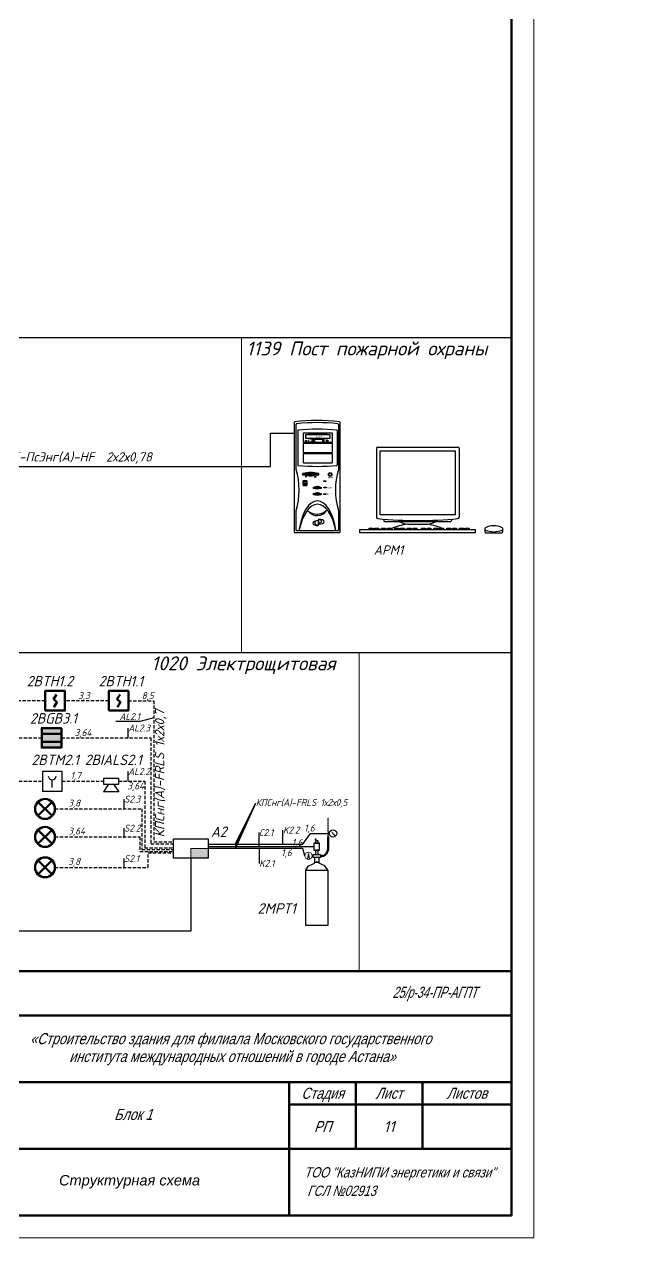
# Model space of a CAD drawing. Header units: millimetres. Extents: x -26895 to 107134, y 1241 to 21401.
# Drawn here: x 11112 to 17639, y 1241 to 14346 of the extents above; entities that cross this region are included whole.
import ezdxf
from ezdxf import colors
from ezdxf.entities.mleader import LeaderData, LeaderLine
from ezdxf.enums import TextEntityAlignment as Align
from ezdxf.math import Vec2, Vec3

# ---------------------------------------------------------------- set-up
doc = ezdxf.new("R2010")
doc.units = ezdxf.units.MM
for name, pattern in [('1TS06', [15.375, 6, -0.15, 0.075, -0.15, 9]), ('DASHED', [7, 5, -2, 0]), ('штриховая', [0.75, 0.5, -0.25])]:
    doc.linetypes.add(name, pattern=pattern)
for name, color, linetype, lineweight in [('013', 7, 'Continuous', 18), ('4.4.4._Сэндвич', 252, 'Continuous', 53), ('RC-Выноски', 7, 'Continuous', 0), ('ПС', 1, 'Continuous', 50), ('размер КЛАДОЧНЫЙ2', 204, 'Continuous', 5)]:
    doc.layers.add(name, color=color, linetype=linetype, lineweight=lineweight)
doc.layers.add('STANDARD', color=18, linetype='Continuous', lineweight=25, true_color=0x000000)
doc.layers.add('АГПТ', color=7, linetype='Continuous')
doc.styles.add('ARIAL', font='arial.ttf')
doc.styles.add('GOST-2.304_Type-B_italic', font='GOST_Common Italic.ttf')
doc.styles.add('RubezhCAD', font='arial.ttf', dxfattribs={"width": 0.8})
doc.styles.get("Standard").update_dxf_attribs({"font": 'arial.ttf'})
doc.styles.add('Архитектурный', font='isocpeui.ttf')

# ---------------------------------------------------------------- blocks, each defined once
blk = doc.blocks.new('*U38')
at = {"lineweight": 0}
blk.add_lwpolyline([(-292, -5), (5, -5), (5, 415), (-292, 415)], close=True, dxfattribs=at)
at = {"color": 0, "linetype": 'Continuous', "lineweight": 50}
blk.add_lwpolyline([(-272, 410), (0, 410), (0, 0), (-272, 0)], close=True, dxfattribs=at)
at = {"lineweight": 0}
blk.add_lwpolyline([(0, -5), (5, -5), (5, 0)], dxfattribs=at)
at = {"layer": 'STANDARD', "color": 0, "linetype": 'Continuous', "lineweight": 50}
for p, q in [((-185, 55), (0, 55)), ((-120, 45), (0, 45)), ((-185, 30), (0, 30)), ((-50, 0), (-50, 30)), ((-35, 15), (-35, 30)), ((-20, 30), (-20, 15)), ((-50, 25), (0, 25)), ((-120, 15), (0, 15))]:
    blk.add_line(p, q, dxfattribs=at)
at = {"layer": 'STANDARD', "color": 0, "linetype": 'Continuous', "lineweight": 13}
for p, q in [((-50, 15), (0, 15)), ((-50, 0), (-50, 15)), ((0, 15), (0, 0)), ((0, 0), (-185, 0))]:
    blk.add_line(p, q, dxfattribs=at)
at = {"layer": 'STANDARD', "color": 0, "linetype": 'Continuous', "lineweight": 13, "style": 'ARIAL', "oblique": 19}
for s, width, p, p2 in [('25/р-34-ПР-АГПТ', 0.68161, (-26.75, 48.97), (-7.75, 48.97)), ('«Строительство здания для филиала Московского государственного ', 0.80229, (-108.27, 38.54), (-17.24, 38.54)), ('института международных отношений в городе Астана»', 0.801042, (-99.49, 34.54), (-26.02, 34.54)), ('Листов', 0.802125, (-14.62, 26.25), (-5.48, 26.25)), ('Блок 1', 0.802776, (-89.38, 21.48), (-80.78, 21.48)), ('РП', 0.798948, (-44.43, 18.75), (-40.57, 18.75))]:
    blk.add_text(s, height=2.5, dxfattribs=dict(at, width=width)).set_placement(p, p2, align=Align.FIT)
at = {"layer": 'STANDARD', "color": 0, "linetype": 'Continuous', "lineweight": 50, "style": 'ARIAL', "oblique": 19}
for s, width, p, p2 in [('Стадия', 0.800956, (-47.28, 26.25), (-37.72, 26.25)), ('Лист', 0.799437, (-30.6, 26.25), (-24.53, 26.25))]:
    blk.add_text(s, height=2.5, dxfattribs=dict(at, width=width)).set_placement(p, p2, align=Align.FIT)
at = {"layer": 'STANDARD', "color": 0, "linetype": 'Continuous', "lineweight": 5, "style": 'ARIAL', "oblique": 19}
for s, width, p, p2 in [('ТОО "КазНИПИ энергетики и связи" ', 0.800126, (-46.66, 8.56), (-2.96, 8.56)), (' ГСЛ №02913                               ', 0.795255, (-46.66, 4.42), (-8.48, 4.42))]:
    blk.add_text(s, height=2.3, dxfattribs=dict(at, width=width)).set_placement(p, p2, align=Align.FIT)
blk = doc.blocks.new('BTH')
at = {"layer": 'ПС', "color": 1}
for p, q in [((-276774, 250884), (-276856, 250767)), ((-276856, 250767), (-276765, 250699)), ((-276764, 250699), (-276844, 250567))]:
    blk.add_line(p, q, dxfattribs=at)
blk.add_lwpolyline([(-277065, 250476), (-276565, 250476), (-276565, 250976), (-277065, 250976)], close=True, dxfattribs=at)
blk = doc.blocks.new('BIAL')
at = {"layer": 'ПС', "color": 3}
for p, q in [((252503, 344100), (253015, 343588)), ((252503, 343588), (253015, 344100))]:
    blk.add_line(p, q, dxfattribs=at)
blk.add_circle((252759, 343844), 362, dxfattribs=at)
blk = doc.blocks.new('Геркон')
at = {"ltscale": 50}
h = blk.add_hatch(color=5, dxfattribs=at)
h.paths.add_polyline_path([(184164, -2159), (184164, -2309), (184664, -2309), (184664, -2159)])
h.paths.add_polyline_path([(184664, -2659), (184664, -2509), (184164, -2509), (184164, -2659)])
at = {"linetype": '1TS06', "true_color": 0xffffff}
blk.add_hatch(color=7, dxfattribs=at).paths.add_polyline_path([(184164, -2309), (184164, -2509), (184664, -2509), (184664, -2309)])
at = {"layer": 'ПС', "color": 5}
for p, q in [((184164, -2309), (184664, -2309)), ((184164, -2509), (184664, -2509))]:
    blk.add_line(p, q, dxfattribs=at)
blk.add_lwpolyline([(184164, -2659), (184664, -2659), (184664, -2159), (184164, -2159)], close=True, dxfattribs=at)
blk = doc.blocks.new('ЭДУ')
at = {"color": 5, "lineweight": 30}
blk.add_line((-820922, 54640), (-820922, 54738), dxfattribs=at)
blk.add_lwpolyline([(-821047, 54594), (-820797, 54594), (-820797, 54844), (-821047, 54844)], close=True, dxfattribs=at)
blk.add_arc((-820922, 54788), 49.5, 182.4442, 357.5558, dxfattribs=at)
blk = doc.blocks.new('BIAS')
at = {"layer": 'размер КЛАДОЧНЫЙ2', "color": 4, "linetype": 'Continuous', "lineweight": 30}
for p, q in [((-819752, 54162), (-819655, 54229)), ((-819655, 54229), (-819655, 54033)), ((-819752, 54100), (-819655, 54033))]:
    blk.add_line(p, q, dxfattribs=at)
blk.add_lwpolyline([(-819825, 54033), (-819752, 54033), (-819752, 54229), (-819825, 54229)], close=True, dxfattribs=at)
blk = doc.blocks.new('display front')
at = {"color": 0}
for p, q in [((-177, 363.3), (-177, 66.6)), ((179.9, 363.3), (179.9, 66.6)), ((-145.7, 58.4), (-145.7, 51.9)), ((147.3, 58.3), (147.3, 51.9)), ((-142.8, 48.9), (144.3, 48.9)), ((114.2, 0), (-114.2, 0)), ((-43.2, 36.8), (43.7, 36.5)), ((292.2, 2.4), (292.2, 18.9)), ((294.6, 0), (364.7, 0)), ((367.1, 19.2), (367.1, 2.4))]:
    blk.add_line(p, q, dxfattribs=at)
blk.add_lwpolyline([(-171.6, 369.2), (174.5, 369.2)], dxfattribs=at)
for points in [[(-160.6, 352.8), (163.5, 352.8), (163.5, 77.1), (-160.6, 77.1)], [(-249.2, 13.1), (249.2, 13.1), (249.2, 0), (-249.2, 0)], [(-208.7, 19.4), (-191.8, 19.4), (-191.8, 14.6), (-208.7, 14.6)], [(-183.9, 19.4), (-167, 19.4), (-167, 14.6), (-183.9, 14.6)], [(-154.5, 19.4), (-137.6, 19.4), (-137.6, 14.6), (-154.5, 14.6)], [(-129.7, 19.4), (-112.8, 19.4), (-112.8, 14.6), (-129.7, 14.6)], [(-97.9, 19.4), (-81, 19.4), (-81, 14.6), (-97.9, 14.6)], [(-73.1, 19.4), (-56.2, 19.4), (-56.2, 14.6), (-73.1, 14.6)], [(-43.7, 19.4), (-26.8, 19.4), (-26.8, 14.6), (-43.7, 14.6)], [(-18.9, 19.4), (-2, 19.4), (-2, 14.6), (-18.9, 14.6)], [(16.9, 19.4), (33.8, 19.4), (33.8, 14.6), (16.9, 14.6)], [(41.7, 19.4), (58.6, 19.4), (58.6, 14.6), (41.7, 14.6)], [(71.1, 19.4), (88, 19.4), (88, 14.6), (71.1, 14.6)], [(95.9, 19.4), (112.8, 19.4), (112.8, 14.6), (95.9, 14.6)], [(127.7, 19.4), (144.6, 19.4), (144.6, 14.6), (127.7, 14.6)], [(152.5, 19.4), (169.4, 19.4), (169.4, 14.6), (152.5, 14.6)], [(181.9, 19.4), (198.8, 19.4), (198.8, 14.6), (181.9, 14.6)], [(206.7, 19.4), (223.6, 19.4), (223.6, 14.6), (206.7, 14.6)]]:
    blk.add_lwpolyline(points, close=True, dxfattribs=at)
for centre, radius, start, end in [((-171.1, 363.3), 5.95, 95.4771, 180), ((174, 363.3), 5.95, 0, 84.5263), ((-171.1, 66.6), 5.95, 180, 264.5229), ((1.5, 1866.3), 1813.9, 264.5229, 275.4737), ((-1.5, 178.7), 144, 299.7277, 299.7538), ((174, 66.6), 5.95, 275.4737, 0), ((-142.8, 51.9), 2.97, 180, 270), ((-0.5, -242.9), 283, 98.6796, 113.3707), ((-19.2, 178.7), 144, 244.3507, 260.3831), ((21.1, 178.7), 144, 279.0337, 295.6493), ((-0.5, -242.9), 283, 65.6756, 81.0074), ((144.3, 51.9), 2.97, 270, 0), ((294.6, 18.9), 2.38, 118.1959, 180), ((294.6, 2.4), 2.38, 180, 270), ((329.5, 104.8), 100.6, 248.9505, 291.098), ((330, -47.2), 77.3, 62.4253, 118.1959), ((364.7, 2.4), 2.38, 270, 0), ((364.7, 19.2), 2.38, 0, 62.4253)]:
    blk.add_arc(centre, radius, start, end, dxfattribs=at)
blk = doc.blocks.new('block')
at = {"color": 0}
for p, q in [((-99.1, 475.2), (-99.1, 3)), ((99.1, 475.2), (99.1, 3)), ((-90.3, 272.8), (-90.3, 467.4)), ((-83.7, 440.9), (-83.7, 291.7)), ((86.8, 440.6), (86.8, 292)), ((92.5, 467.1), (92.5, 272.5)), ((-21.7, 395.1), (-21.7, 392.8)), ((-21.2, 397.2), (-12.7, 399)), ((-12.7, 397.2), (-21.2, 397.2)), ((-21.2, 397.2), (-21.2, 397.2)), ((-21.2, 395.1), (-21.2, 392.8)), ((-20.6, 395.1), (-20.6, 392.8)), ((-20.1, 395.1), (-20.1, 392.8)), ((-19.6, 395.1), (-19.6, 392.8)), ((-19.1, 395.1), (-19.1, 392.8)), ((-18.6, 395.1), (-18.6, 392.8)), ((-18.1, 395.1), (-18.1, 392.8)), ((-17.6, 395.1), (-17.6, 392.8)), ((-17.1, 395.1), (-17.1, 392.8)), ((-16.5, 395.1), (-16.5, 392.8)), ((-16, 395.1), (-16, 392.8)), ((-15.5, 395.1), (-15.5, 392.8)), ((-15, 395.1), (-15, 392.8)), ((-14.5, 395.1), (-14.5, 392.8)), ((-14, 395.1), (-14, 392.8)), ((-13.5, 395.1), (-13.5, 392.8)), ((-13, 395.1), (-13, 392.8)), ((-12.7, 399), (-12.7, 397.2)), ((-12.5, 395.1), (-12.5, 392.8)), ((-12, 395.1), (-12, 392.8)), ((44.3, 395.3), (46.2, 395.3)), ((-59.6, 204.1), (-59.6, 223.6)), ((-59.1, 219.5), (-59.1, 223.8)), ((-58.6, 224.3), (-52.3, 224.3)), ((-58.1, 225.1), (-46.1, 225.1)), ((-49.2, 242.5), (-45.7, 242.5)), ((-45.9, 240.6), (-49, 240.6)), ((-48.5, 220.2), (-48.5, 219.3)), ((-47.2, 221.7), (-47.2, 220.7)), ((-44.6, 223.6), (-44.6, 204.1)), ((-10.5, 242.9), (-4.8, 242.9)), ((-5, 239.8), (-10.3, 239.8)), ((-46.1, 202.6), (-58.1, 202.6)), ((-18.4, 194.1), (-4.3, 194.1)), ((-18.4, 166.5), (-4.3, 166.5)), ((6, 194.1), (20.5, 194.1)), ((6, 166.5), (20.5, 166.5)), ((-90.3, 10.6), (-90.3, 94.7)), ((6.6, 58.1), (6.6, 36.3)), ((92.5, 95), (92.5, 10.6)), ((-96.2, 0), (96.2, 0)), ((89.5, 7.6), (-87.3, 7.6)), ((4.9, 52), (4.9, 30.2))]:
    blk.add_line(p, q, dxfattribs=at)
for points in [[(-56.6, 431.3), (63.2, 431.3, -0.414214), (64.7, 429.8), (64.7, 391, -0.414214), (63.2, 389.5), (-56.6, 389.5, -0.414214), (-58.1, 391), (-58.1, 429.8, -0.414214)], [(-47.4, 424.3), (54.1, 424.3, -0.414214), (55.6, 422.8), (55.6, 407.5, -0.414214), (54.1, 406), (-47.4, 406, -0.414214), (-48.9, 407.5), (-48.9, 422.8, -0.414214)], [(-47, 423.7), (53.9, 423.7, -0.414214), (55.4, 422.2), (55.4, 408.1, -0.414214), (53.9, 406.6), (-47, 406.6, -0.414214), (-48.5, 408.1), (-48.5, 422.2, -0.414214)], [(-56.6, 386.5), (63.2, 386.5, -0.414214), (64.7, 385), (64.7, 346.2, -0.414214), (63.2, 344.7), (-56.6, 344.7, -0.414214), (-58.1, 346.2), (-58.1, 385, -0.414214)], [(-56.6, 341.8), (63.2, 341.8, -0.414214), (64.7, 340.3), (64.7, 301.4, -0.414214), (63.2, 300), (-56.6, 300, -0.414214), (-58.1, 301.4), (-58.1, 340.3, -0.414214)]]:
    blk.add_lwpolyline(points, format="xyb", close=True, dxfattribs=at)
for points in [[(-23.9, 396.1), (-10.1, 396.1), (-10.1, 391.9), (-23.9, 391.9)], [(-22, 395.3), (-11.7, 395.3), (-11.7, 392.5), (-22, 392.5)], [(27.5, 396.4), (25.9, 397.4), (25.9, 395.5)], [(29.1, 396.4), (28.1, 397), (28.1, 395.8)], [(29.9, 396.4), (28.8, 397), (28.8, 395.8)], [(41.8, 397.2), (43.4, 397.2), (43.4, 395.7), (41.8, 395.7)], [(45.2, 397.4), (44.3, 395.7), (46.2, 395.7)], [(-60.1, 255), (4.9, 255), (4.9, 248.7), (-60.1, 248.7)], [(28.6, 224.3), (37.6, 224.3), (37.6, 221.3), (28.6, 221.3)], [(-57.6, 208.5), (-46.9, 208.5), (-46.9, 205), (-57.6, 205)], [(-56.5, 207.8), (-48.2, 207.8), (-48.2, 206.1), (-56.5, 206.1)], [(28.6, 196.5), (37.6, 196.5), (37.6, 193.5), (28.6, 193.5)], [(28.6, 168), (37.6, 168), (37.6, 165), (28.6, 165)]]:
    blk.add_lwpolyline(points, close=True, dxfattribs=at)
for centre, radius in [((-47.6, 396.3), 2.23), ((-36.9, 396.3), 1.01), ((27.7, 396.3), 3.24), ((43.6, 396.3), 3.24), ((56.5, 250.9), 8.08), ((56.6, 250.8), 6.86), ((0.9, 194), 3.77), ((0.9, 166.4), 3.77)]:
    blk.add_circle(centre, radius, dxfattribs=at)
for centre, radius, start, end in [((-96.2, 475.2), 2.97, 96.7528, 180), ((0.1, -337.6), 821.5, 83.2578, 96.7528), ((0.1, -346.5), 821.5, 83.7269, 96.1306), ((96.2, 475.2), 2.97, 0, 83.2578), ((0.1, -346.5), 821.5, 96.9371, 96.9414), ((-87.3, 467.4), 2.97, 96.1306, 180), ((-82.2, 440.9), 1.49, 95.7619, 180), ((0.1, -374.9), 821.5, 84.0302, 95.7619), ((2.4, 84.4), 342.3, 83.1422, 96.8578), ((85.4, 440.6), 1.49, 0, 84.0302), ((89.5, 467.1), 2.97, 0, 83.7269), ((2.4, 745.7), 342.3, 263.1422, 276.8578), ((-387.3, 183.8), 310.1, 343.3112, 16.6888), ((-82.2, 291.7), 1.49, 180, 264.2381), ((0.1, 1107.6), 821.5, 264.2381, 275.9698), ((389.6, 183.8), 310.1, 163.3711, 196.6289), ((85.4, 292), 1.49, 275.9698, 0), ((-59.5, 251.9), 4.04, 115.1974, 248.9961), ((-27.9, 127.4), 132.4, 75.1854, 104.5682), ((-62.3, 116.9), 131.2, 81.0547, 89.3866), ((-58.1, 223.6), 1.49, 90, 180), ((-44.2, 205.7), 20.3, 113.451, 137.2027), ((-58.6, 223.8), 0.496, 90, 180), ((-49.9, 212.2), 9.85, 73.9668, 129.4068), ((-50.3, 213.1), 8.2, 67.4382, 134.4253), ((-48.9, 241.6), 0.974, 103.8964, 263.61), ((-46.1, 223.6), 1.49, 0, 90), ((-46, 241.6), 0.974, 276.39, 76.1036), ((-28.4, 202.8), 53.8, 75.7951, 104.4836), ((-28.4, 300.8), 53.8, 255.5164, 284.2049), ((-28.4, 298.6), 53.8, 255.5164, 285.5429), ((4.7, 116.9), 131.2, 89.649, 98.1903), ((-10.1, 241.4), 1.62, 103.8964, 263.61), ((-5.2, 241.4), 1.62, 276.39, 76.1036), ((4, 251.9), 4.04, 291.2031, 60.3536), ((-58.1, 204.1), 1.49, 180, 270), ((-46.1, 204.1), 1.49, 270, 0), ((1, 146.5), 51.4, 94.3368, 112.2458), ((1, 241.6), 51.4, 247.7541, 265.8166), ((1, 118.9), 51.4, 94.3368, 112.2458), ((1, 214), 51.4, 247.7541, 265.8166), ((0.8, 194.1), 5.19, 44.5928, 135.8097), ((0.8, 166.5), 5.19, 44.5928, 135.8097), ((0.8, 194.1), 5.19, 226.3233, 313.2731), ((0.8, 166.5), 5.19, 226.3233, 313.2731), ((1, 241.6), 51.4, 273.7798, 292.2458), ((1, 214), 51.4, 273.7798, 292.2458), ((1, 146.5), 51.4, 67.7542, 86.0658), ((1, 118.9), 51.4, 67.7542, 86.0658), ((0.3, 122.7), 49.1, 218.8775, 326.1988), ((-0.7, 145.4), 65.2, 235.2153, 309.8609), ((-96.2, 3), 2.97, 180, 270), ((-87.3, 10.6), 2.97, 180, 270), ((89.5, 10.6), 2.97, 270, 0), ((96.2, 3), 2.97, 270, 0)]:
    blk.add_arc(centre, radius, start, end, dxfattribs=at)
for centre, major_axis, ratio, start_param, end_param in [((-52, 216.8), (-5.93, 0), 0.71212, 5.489977, 10.357157), ((-52, 216.7), (-5.26, 0), 0.658119, 5.583084, 10.246621), ((1.4, -52.4), (0, 189.5), 0.445378, 5.034596, 7.531775), ((1.7, -70.9), (0, 193.1), 0.452174, 5.13098, 7.43539), ((6.3, 47.2), (-24.2, 0), 0.451852, 7.869054, 10.980502), ((6.3, 41.1), (-24.2, 0), 0.451852, 4.767271, 7.7991), ((6.1, 42.1), (-15.6, 0), 0.647482, 4.993237, 7.780694)]:
    blk.add_ellipse(centre, major_axis=major_axis, ratio=ratio, start_param=start_param, end_param=end_param, dxfattribs=at)
at = {"color": 0, "extrusion": (0, 0, -1)}
blk.add_ellipse((2.5, 48.5), major_axis=(15.6, 0), ratio=0.647482, start_param=4.993237, end_param=7.585875, dxfattribs=at)
at = {"color": 0, "attachment_point": 1}
for s, insert, char_height, width in [('32X', (-5.5, 419.1), 6.94, 29.068), ('MAX', (9.1, 417.4), 4.96, 30), ('\\f黑体|b0|i0|c134|p2;POWER', (46.8, 240), 5.949, 43.576), ('\\f黑体|b0|i0|c134|p2;SLEEP', (40.5, 169.7), 5.949, 33.575), ('\\f黑体|b0|i0|c134|p2;RESET', (41.4, 197.6), 5.949, 36.063)]:
    blk.add_mtext(s, dxfattribs=dict(at, insert=insert, char_height=char_height, width=width))
blk = doc.blocks.new('монтBTH')
at = {"layer": 'RC-Выноски'}
ml = blk.add_multileader_mtext('Standard', dxfattribs=at)
ml.set_content('плита перекрытия', color=256, style='RubezhCAD')
ml.set_leader_properties()
ml.build(insert=Vec2(0, 0))
ml.multileader.update_dxf_attribs({"text_left_attachment_type": 2, "dogleg_length": 2, "arrow_head_size": 400, "scale": 100})
ctx = ml.context
ctx.base_point, ctx.scale, ctx.char_height, ctx.arrow_head_size, ctx.landing_gap_size, ctx.plane_origin = Vec3(4840785, -930815), 100, 250, 400, 100, Vec3(4361989, -1118802)
ctx.left_attachment, ctx.text_align_type = 2, 1
notes = []
notes.append((ctx, [(1, (1, 1, 0), (4843511, -930815), (-1, 0), 200, [(0, [(4843857, -932126)], 0, [])])]))
ctx.mtext.insert, ctx.mtext.width, ctx.mtext.alignment, ctx.mtext.flow_direction = Vec3(4842048, -930655), 2861.91, 2, 5
ml = blk.add_multileader_mtext('Standard', dxfattribs=at)
ml.set_content('труба гофрированная', color=256, style='RubezhCAD')
ml.set_leader_properties()
ml.build(insert=Vec2(0, 0))
ml.multileader.update_dxf_attribs({"text_left_attachment_type": 2, "dogleg_length": 2, "arrow_head_size": 400, "scale": 100})
ctx = ml.context
ctx.base_point, ctx.scale, ctx.char_height, ctx.arrow_head_size, ctx.landing_gap_size, ctx.plane_origin = Vec3(4840290, -934409), 100, 250, 400, 100, Vec3(4361989, -1122393)
ctx.left_attachment, ctx.text_align_type = 2, 1
notes.append((ctx, [(1, (1, 1, 0), (4843511, -934406), (-1, 0), 200, [(0, [(4843857, -933478)], 0, [])])]))
ctx.mtext.insert, ctx.mtext.width, ctx.mtext.alignment, ctx.mtext.flow_direction = Vec3(4841800, -934244), 2861.91, 2, 5
ml = blk.add_multileader_mtext('Standard', dxfattribs=at)
ml.set_content('скоба крепежная', color=256, style='RubezhCAD')
ml.set_leader_properties()
ml.build(insert=Vec2(0, 0))
ml.multileader.update_dxf_attribs({"text_left_attachment_type": 2, "dogleg_length": 2, "arrow_head_size": 400, "scale": 100})
ctx = ml.context
ctx.base_point, ctx.scale, ctx.char_height, ctx.arrow_head_size, ctx.landing_gap_size, ctx.plane_origin = Vec3(4840942, -935134), 100, 250, 400, 100, Vec3(4361989, -1123118)
ctx.left_attachment, ctx.text_align_type = 2, 1
notes.append((ctx, [(1, (1, 1, 0), (4843511, -935131), (-1, 0), 200, [(0, [(4844253, -933754)], 0, [])])]))
ctx.mtext.insert, ctx.mtext.width, ctx.mtext.alignment, ctx.mtext.flow_direction = Vec3(4842127, -934971), 2861.91, 2, 5
ml = blk.add_multileader_mtext('Standard', dxfattribs=at)
ml.set_content('Извещатель пожарный дымовой', color=256, style='RubezhCAD')
ml.set_leader_properties()
ml.build(insert=Vec2(0, 0))
ml.multileader.update_dxf_attribs({"text_left_attachment_type": 2, "dogleg_length": 2, "arrow_head_size": 400, "scale": 100})
ctx = ml.context
ctx.base_point, ctx.scale, ctx.char_height, ctx.arrow_head_size, ctx.landing_gap_size, ctx.plane_origin = Vec3(4844143, -935339), 100, 250, 400, 100, Vec3(4365549, -1123118)
ctx.left_attachment, ctx.text_align_type = 2, 1
notes.append((ctx, [(1, (1, 1, 0), (4847071, -935131), (-1, 0), 200, [(0, [(4846626, -933853)], 0, [])])]))
ctx.mtext.insert, ctx.mtext.width, ctx.mtext.alignment, ctx.mtext.flow_direction = Vec3(4845507, -934971), 2861.91, 2, 5
for ctx, leaders in notes:
    for number, flags, end, landing, length, lines in leaders:
        leader = LeaderData()
        leader.index, (leader.has_last_leader_line, leader.has_dogleg_vector, leader.attachment_direction) = number, flags
        leader.last_leader_point, leader.dogleg_vector, leader.dogleg_length = Vec3(end), Vec3(landing), length
        for number, points, colour, breaks in lines:
            line = LeaderLine()
            line.index, line.vertices, line.color, line.breaks = number, Vec3.list(points), colors.encode_raw_color(colour), breaks
            leader.lines.append(line)
        ctx.leaders.append(leader)

msp = doc.modelspace()

# ---------------------------------------------------------------- hatches: boundary and pattern name
h = msp.add_hatch(color=6)
h.dxf.hatch_style = 1
h.paths.add_polyline_path([(14451.6, 5613.3), (14440.9, 5602.5), (14422.5, 5631.6)])
at = {"layer": 'АГПТ', "linetype": 'ByBlock', "lineweight": 5}
h = msp.add_hatch(color=1, dxfattribs=at)
h.dxf.hatch_style = 1
h.paths.add_polyline_path([(13096.8, 5338.9), (13096.8, 5444), (12910.9, 5444), (12910.9, 5338.9)])

# ---------------------------------------------------------------- linework, layer by layer
at = {"color": 1, "ltscale": 100}
for p, q in [((14152.1, 5210.5), (14182.6, 5258.7)), ((14182.6, 5258.7), (14218.2, 5273.3)), ((14218.2, 5273.3), (14246.6, 5285)), ((14246.6, 5285), (14246.6, 5298.7)), ((14246.6, 5298.7), (14277.2, 5298.7)), ((14295.1, 5298.7), (14264.5, 5298.7)), ((14295.1, 5285), (14295.1, 5298.7)), ((14323.6, 5273.3), (14295.1, 5285)), ((14359.1, 5258.7), (14323.6, 5273.3)), ((14389.6, 5210.5), (14359.1, 5258.7))]:
    msp.add_line(p, q, dxfattribs=at)
at = {"color": 244, "linetype": 'штриховая', "lineweight": 30, "true_color": 0x991b1e}
msp.add_lwpolyline([(14394.7, 5574), (14394.7, 5779)], dxfattribs=at)
at = {"color": 6}
msp.add_lwpolyline([(14470.2, 5583), (14445.7, 5607.4)], dxfattribs=at)
at = {"color": 42, "lineweight": 20}
for points in [[(14182.3, 5390.3), (14171.2, 5334.1), (14181.6, 5365.1)], [(14182.3, 5390.3), (14190.3, 5333.6), (14181.6, 5365.1)]]:
    msp.add_lwpolyline(points, dxfattribs=at)
at = {"color": 1, "ltscale": 100}
for points in [[(14309.6, 5348.9), (14232.1, 5348.9), (14232.1, 5381.3), (14309.6, 5381.3)], [(14238.5, 5425.7), (14299.4, 5425.7), (14299.4, 5502.6), (14238.5, 5502.6)], [(14258.2, 5381.3), (14284.2, 5381.3), (14284.2, 5425.7), (14258.2, 5425.7)], [(14246.6, 5298.7), (14295.1, 5298.7), (14295.1, 5348.9), (14246.6, 5348.9)], [(14389.6, 4613.5), (14152.1, 4613.5), (14152.1, 5210.5), (14389.6, 5210.5)]]:
    msp.add_lwpolyline(points, close=True, dxfattribs=at)
at = {"color": 6, "ltscale": 100}
msp.add_circle((14446.2, 5607.9), 39.6, dxfattribs=at)
at = {"color": 42, "lineweight": 20}
msp.add_circle((14181.6, 5365.1), 39.6, dxfattribs=at)
at = {"color": 1, "lineweight": 50}
msp.add_open_spline([(14309.6, 5363.3), (14326.5, 5363.6), (14361.8, 5364.3), (14397.8, 5429.4), (14394.2, 5499.8), (14394.6, 5553.3), (14394.7, 5574)], degree=3, knots=[0, 0, 0, 0, 47.5643524, 99.0420406, 197.4720926, 259.5134786, 259.5134786, 259.5134786, 259.5134786], dxfattribs=at)
at = {"layer": '013', "color": 165, "lineweight": 30, "ltscale": 3, "true_color": 0x5e67af}
msp.add_lwpolyline([(13096.8, 5491.3), (14120.6, 5491.3), (14201.2, 5607.6), (14406.6, 5607.9)], dxfattribs=at)
at = {"layer": '013', "color": 5, "lineweight": 30, "ltscale": 3}
msp.add_lwpolyline([(14238.5, 5464.2), (13096.8, 5464.2)], dxfattribs=at)
at = {"layer": '013', "color": 67, "lineweight": 30, "ltscale": 3, "true_color": 0x727430}
msp.add_lwpolyline([(14142.1, 5366.7), (14120.6, 5444), (13096.8, 5444)], dxfattribs=at)
at = {"layer": 'АГПТ', "color": 6}
for points in [[(6909.8, 19309.2), (6909.8, 19799.6), (8813.7, 19799.6), (8813.7, 16443.6), (6964, 16443.6), (6964, 15869.2), (7029.7, 16062.5), (7029.7, 16381.6), (8813.7, 16381.6), (8813.7, 13128.1), (6964, 13128.1), (6964, 12509.2), (7037.4, 12817.2), (7037.4, 13045.3), (8813.7, 13045.3), (8813.7, 9725.1), (6917.7, 9725.1), (6909.8, 9069.2), (6987.2, 9570.1), (13770.2, 9570.1), (13770.2, 9929.4), (14025.7, 9929.4)], [(12910.9, 5338.9), (12910.9, 4553), (8797.4, 4553), (8797.4, 6209.2), (6962.9, 6209.2), (6962.9, 5629.2), (6871.2, 5953.4), (6871.2, 6425.4), (8813.7, 6425.4), (8813.7, 9422.5), (7046, 9422.5), (7046, 9422.5), (7046, 9422.5), (7046, 9422.5)]]:
    msp.add_lwpolyline(points, dxfattribs=at)
at = {"layer": 'АГПТ'}
for points in [[(3707, 10961.4), (16372.6, 10961.4)], [(3707, 7561.4), (16372.6, 7561.4)], [(3316.6, 4121.4), (16372.6, 4121.4)]]:
    msp.add_lwpolyline(points, dxfattribs=at)
at = {"layer": 'АГПТ', "color": 251, "lineweight": 15, "true_color": 0x636466}
msp.add_lwpolyline([(16372.6, 10961.4), (13457.5, 10961.4), (13457.5, 7561.4), (16372.6, 7561.4)], close=True, dxfattribs=at)
at = {"layer": 'АГПТ', "color": 252, "lineweight": 15}
msp.add_lwpolyline([(14730, 7561.4), (10132.6, 7561.4), (10132.6, 4121.4), (14730, 4121.4)], close=True, dxfattribs=at)
at = {"layer": 'АГПТ', "color": 1, "linetype": 'штриховая', "lineweight": 30, "ltscale": 70}
for points in [[(11338.1, 7039.9), (10791.9, 7039.9)], [(12024.1, 7039.9), (11550.3, 7039.9)], [(12236.3, 7039.9), (12512.6, 7039.9), (12512.6, 5515.3), (12724.9, 5515.3)]]:
    msp.add_lwpolyline(points, dxfattribs=at)
at = {"layer": 'АГПТ', "color": 1, "linetype": 'штриховая', "ltscale": 70}
for points in [[(10791.9, 6640), (11301.9, 6640)], [(11514.1, 6640), (12479.5, 6640), (12479.5, 5494.5), (12724.9, 5494.5)], [(10791.9, 6170.4), (11307.7, 6170.4)], [(11519.9, 6170.4), (11966.2, 6170.4)], [(12132.6, 6170.4), (12412.4, 6170.4), (12412.4, 5451.4), (12724.9, 5451.4)]]:
    msp.add_lwpolyline(points, dxfattribs=at)
at = {"layer": 'АГПТ', "color": 116, "linetype": 'штриховая', "ltscale": 70, "true_color": 0x136734}
for points in [[(11444.2, 5872), (12383.3, 5872), (12383.3, 5432.4), (12724.9, 5432.4)], [(11444.2, 5569.7), (12360.8, 5569.7), (12360.8, 5413.1), (12724.9, 5413.1)], [(11444.1, 5241.1), (12449.4, 5241.1), (12449.4, 5399.4), (12724.9, 5399.4)]]:
    msp.add_lwpolyline(points, dxfattribs=at)
at = {"layer": 'АГПТ', "color": 1}
msp.add_lwpolyline([(13096.8, 5338.9), (12724.9, 5338.9), (12724.9, 5549.1), (13096.8, 5549.1)], close=True, dxfattribs=at)
at = {"layer": 'АГПТ', "color": 5, "linetype": 'ByBlock', "lineweight": 30}
msp.add_lwpolyline([(14270.6, 5528.7), (14257.8, 5549.4), (14252.6, 5546.2), (14263.4, 5528.7)], dxfattribs=at)
msp.add_lwpolyline([(14258.2, 5502.6), (14284.2, 5502.6), (14284.2, 5528.7), (14258.2, 5528.7)], close=True, dxfattribs=at)
at = {"layer": 'АГПТ', "color": 1, "linetype": 'штриховая', "lineweight": 30}
msp.add_lwpolyline([(14406.6, 5607.9), (14394.7, 5607.9)], dxfattribs=at)
at = {"layer": 'АГПТ', "color": 251, "linetype": 'ByBlock', "lineweight": 5}
msp.add_lwpolyline([(14485.8, 5607.9), (14490.3, 5607.9), (14490.3, 5607.9), (14485.8, 5607.9)], close=True, dxfattribs=at)
at = {"layer": 'АГПТ', "color": 1, "linetype": 'ByBlock', "lineweight": 5}
msp.add_lwpolyline([(13096.8, 5338.9), (12910.9, 5338.9), (12910.9, 5444), (13096.8, 5444)], close=True, dxfattribs=at)
at = {"layer": 'АГПТ', "color": 251, "linetype": 'ByBlock', "lineweight": 30}
msp.add_lwpolyline([(14232.1, 5367.4), (14221.2, 5367.4), (14221.2, 5362.8), (14232.1, 5362.8)], close=True, dxfattribs=at)

# ---------------------------------------------------------------- block references
ref = msp.add_blockref('*U38', (16372.6, 1481.4), dxfattribs=dict(xscale=48, yscale=48, zscale=48))
ref.add_attrib('ЛИСТ_первый', '11', dxfattribs={"height": 120, "style": 'Архитектурный'}).set_placement((15052.6, 2441.4), align=Align.MIDDLE_CENTER)
at = {"xscale": 2.5, "yscale": 2.5, "zscale": 2.5}
for name, p in [('block', (14273.5, 8856.3)), ('display front', (15357.3, 8855.5))]:
    msp.add_blockref(name, p, dxfattribs=at)
at = {"layer": '4.4.4._Сэндвич', "color": 1, "lineweight": 0, "xscale": 0.35, "yscale": 0.35, "zscale": 0.35}
msp.add_blockref('монтBTH', (-1671441.4, 329166), dxfattribs=at)
at = {"layer": 'АГПТ', "color": 1, "linetype": 'Continuous', "xscale": 0.4244625, "yscale": 0.4244625, "zscale": 0.4244625}
for p in [(128941.9, -99384.1), (129627.9, -99384.1)]:
    msp.add_blockref('BTH', p, dxfattribs=at)
at = {"layer": 'АГПТ', "color": 1, "xscale": 0.4244625, "yscale": 0.4244625, "zscale": 0.4244625, "rotation": 180}
msp.add_blockref('Геркон', (89684.6, 5617.4), dxfattribs=at)
at = {"layer": 'АГПТ', "xscale": 0.8489249999999996, "yscale": 0.8489249999999996, "zscale": 0.8489249999999996}
msp.add_blockref('ЭДУ', (708315.2, -40282.1), dxfattribs=at)
at = {"layer": 'АГПТ', "xscale": 0.8489249999999996, "yscale": 0.8489249999999996, "zscale": 0.8489249999999996, "rotation": 270}
msp.add_blockref('BIAS', (-33903.8, -689768.7), dxfattribs=at)
at = {"layer": 'АГПТ', "color": 5, "xscale": 0.2971237499999999, "yscale": 0.2971237499999999, "zscale": 0.2971237499999999}
for p, rotation in [((113500.7, -69228.7), 89.99999999999996), ((86437.2, 107733.8), 180), ((113500.6, -69859.6), 89.99999999999996)]:
    msp.add_blockref('BIAL', p, dxfattribs=dict(at, rotation=rotation))

# ---------------------------------------------------------------- texts
at = {"layer": '4.4.4._Сэндвич', "color": 0, "lineweight": 30, "insert": (10702, 1918.2), "char_height": 112.5, "attachment_point": 1, "style": 'ARIAL'}
msp.add_mtext_dynamic_manual_height_columns('\\pxqc;{\\fArial|b0|i1|c204|p34;Структурная схема}', width=3094.201, gutter_width=1125, heights=[0], dxfattribs=at)
at = {"layer": 'АГПТ', "linetype": 'DASHED', "attachment_point": 1, "style": 'Архитектурный'}
for s, width, insert, char_height in [('{\\C252;1139 Пост пожарной охраны}', 4012.725, (13509.8, 10919.5), 150), ('{\\C252;1020 Электрощитовая}', 4012.725, (12483.6, 7519.5), 150), ('{\\C0;2МРТ1}', 2688.671, (13629.8, 4853.5), 112.5)]:
    msp.add_mtext_dynamic_manual_height_columns(s, width=width, gutter_width=1, heights=[0], dxfattribs=dict(at, insert=insert, char_height=char_height))
at = {"layer": 'АГПТ', "color": 1, "linetype": 'штриховая', "lineweight": 30, "attachment_point": 1, "style": 'GOST-2.304_Type-B_italic'}
for s, insert, char_height, width in [('{\\fISOCPEUR|b0|i1|c204|p34;\\C0;КИ-485-ПсЭнг(А)-HF  2х2х0,78}', (10599.7, 9723.9), 100, 2660.544), ('{\\fISOCPEUR|b0|i1|c204|p34;\\C0;АРМ1}', (14885.5, 8718.3), 100, 2660.544), ('{\\C0;2BTH1.2}', (11138.4, 7308.5), 112.5, 606.258), ('{\\C0;2BTH1.1}', (11915, 7308.5), 112.5, 606.258), ('{\\C0;3,3}', (11693.7, 7134.3), 75, 606.258), ('{\\C0;8,5}', (12379.7, 7134.3), 75, 606.258), ('{\\C0;2BGB3.1}', (11173.5, 6906.5), 112.5, 606.258), ('{\\C0;3,64}', (11657.5, 6734.4), 75, 606.258), ('{\\C0;2BTM2.1}', (11190.1, 6458.6), 112.5, 606.258), ('{\\C0;2BIALS2.1}', (11764.7, 6458), 112.5, 606.258), ('{\\C0;1,7}', (11612.8, 6271.7), 75, 606.258), ('{\\C0;3,64}', (12225.5, 6158), 75, 606.258), ('{\\C0;3,8}', (11587.6, 5973.1), 75, 606.258), ('{\\C0;3,64}', (11587.6, 5670.8), 75, 606.258), ('{\\C0;А2}', (13127.8, 5682.1), 112.5, 606.258), ('{\\C0;1,6}', (14134.8, 5703.2), 75, 606.258), ('{\\C0;1,6}', (14001.6, 5547.2), 75, 606.258), ('{\\C0;1,6}', (13887.4, 5437), 75, 606.258), ('{\\C0;3,8}', (11587.5, 5342.2), 75, 606.258)]:
    msp.add_mtext(s, dxfattribs=dict(at, insert=insert, char_height=char_height, width=width))
at = {"layer": 'АГПТ', "color": 1, "linetype": 'штриховая', "lineweight": 30, "insert": (12524, 5565.7), "char_height": 100, "width": 2660.544, "attachment_point": 1, "rotation": 90, "style": 'GOST-2.304_Type-B_italic'}
msp.add_mtext('{\\fISOCPEUR|b0|i1|c204|p34;\\C0;КПСнг(А)-FRLS 1х2х0,7}', dxfattribs=at)

# ---------------------------------------------------------------- leaders
at = {"layer": '013', "color": 0, "lineweight": 15, "ltscale": 3}
ml = msp.add_multileader_mtext('Standard', dxfattribs=at)
ml.set_content('AL2.1', style='GOST-2.304_Type-B_italic')
ml.set_leader_properties()
ml.build(insert=Vec2(0, 0))
ml.multileader.update_dxf_attribs({"text_right_attachment_type": 6, "dogleg_length": 0.36, "arrow_head_size": 0.09})
ctx = ml.context
ctx.base_point, ctx.char_height, ctx.arrow_head_size, ctx.landing_gap_size, ctx.plane_origin = Vec3(12118.4, 6869), 75, 0.09, 0.045, Vec3(12565, 7017.7)
ctx.right_attachment, ctx.text_align_type = 6, 2
notes = []
notes.append((ctx, [(1, (1, 1, 0), (12361.9, 6816.5), (-1, 0), 0.36, [(0, [(12512.6, 6857.2)], 0, [])])]))
ctx.mtext.insert, ctx.mtext.alignment, ctx.mtext.flow_direction = Vec3(12361.5, 6906.5), 3, 5
ml = msp.add_multileader_mtext('Standard', dxfattribs=at)
ml.set_content('AL2.3', style='GOST-2.304_Type-B_italic')
ml.set_leader_properties()
ml.build(insert=Vec2(0, 0))
ml.multileader.update_dxf_attribs({"text_right_attachment_type": 6, "dogleg_length": 0.36, "arrow_head_size": 0.09})
ctx = ml.context
ctx.base_point, ctx.char_height, ctx.arrow_head_size, ctx.landing_gap_size, ctx.plane_origin = Vec3(12234.3, 6746), 75, 0.09, 0.045, Vec3(12234.2, 6906.5)
ctx.right_attachment = 6
notes.append((ctx, [(0, (1, 1, 0), (12234.2, 6746), (1, 0), 0.18, [(0, [(12234.3, 6640)], 0, [])])]))
ctx.mtext.insert, ctx.mtext.flow_direction = Vec3(12234.4, 6783.5), 5
ml = msp.add_multileader_mtext('Standard', dxfattribs=at)
ml.set_content('AL2.2', style='GOST-2.304_Type-B_italic')
ml.set_leader_properties()
ml.build(insert=Vec2(0, 0))
ml.multileader.update_dxf_attribs({"text_right_attachment_type": 6, "dogleg_length": 0.36, "arrow_head_size": 0.09})
ctx = ml.context
ctx.base_point, ctx.char_height, ctx.arrow_head_size, ctx.landing_gap_size, ctx.plane_origin = Vec3(12234.3, 6276.5), 75, 0.09, 0.045, Vec3(12234.2, 6436.9)
ctx.right_attachment = 6
notes.append((ctx, [(0, (1, 1, 0), (12234.2, 6276.5), (1, 0), 0.18, [(0, [(12234.3, 6170.4)], 0, [])])]))
ctx.mtext.insert, ctx.mtext.flow_direction = Vec3(12234.4, 6314), 5
ml = msp.add_multileader_mtext('Standard', dxfattribs=at)
ml.set_content('S2.3', style='GOST-2.304_Type-B_italic')
ml.set_leader_properties()
ml.build(insert=Vec2(0, 0))
ml.multileader.update_dxf_attribs({"text_right_attachment_type": 6, "dogleg_length": 0.36, "arrow_head_size": 0.09})
ctx = ml.context
ctx.base_point, ctx.char_height, ctx.arrow_head_size, ctx.landing_gap_size, ctx.plane_origin = Vec3(12189.4, 5978), 75, 0.09, 0.045, Vec3(12189.2, 6138.4)
ctx.right_attachment = 6
notes.append((ctx, [(0, (1, 1, 0), (12189.2, 5978), (1, 0), 0.18, [(0, [(12189.4, 5872)], 0, [])])]))
ctx.mtext.insert, ctx.mtext.flow_direction = Vec3(12189.4, 6015.5), 5
ml = msp.add_multileader_mtext('Standard', dxfattribs=at)
ml.set_content('{\\fGOST Common|b0|i1|c204|p34;КПСнг(А)-FRLS 1х2х0,5}')
ml.set_leader_properties()
ml.build(insert=Vec2(0, 0))
ml.multileader.update_dxf_attribs({"text_right_attachment_type": 6, "dogleg_length": 0.36, "arrow_head_size": 0.09})
ctx = ml.context
ctx.base_point, ctx.char_height, ctx.arrow_head_size, ctx.landing_gap_size, ctx.plane_origin = Vec3(13612.2, 5934.4), 75, 0.09, 0.045, Vec3(13391, 5491.3)
ctx.right_attachment = 6
notes.append((ctx, [(0, (1, 1, 0), (13612, 5934.4), (1, 0), 0.18, [(0, [(13391, 5491.3)], 0, []), (1, [(13391.9, 5464.2)], 0, []), (2, [(13391.9, 5444)], 0, [])])]))
ctx.mtext.insert, ctx.mtext.flow_direction = Vec3(13612.2, 5979.4), 5
ml = msp.add_multileader_mtext('Standard', dxfattribs=at)
ml.set_content('S2.2', style='GOST-2.304_Type-B_italic')
ml.set_leader_properties()
ml.build(insert=Vec2(0, 0))
ml.multileader.update_dxf_attribs({"text_right_attachment_type": 6, "dogleg_length": 0.36, "arrow_head_size": 0.09})
ctx = ml.context
ctx.base_point, ctx.char_height, ctx.arrow_head_size, ctx.landing_gap_size, ctx.plane_origin = Vec3(12189.4, 5664.5), 75, 0.09, 0.045, Vec3(12189.2, 5825)
ctx.right_attachment = 6
notes.append((ctx, [(0, (1, 1, 0), (12189.2, 5664.5), (1, 0), 0.18, [(0, [(12189.4, 5558.5)], 0, [])])]))
ctx.mtext.insert, ctx.mtext.flow_direction = Vec3(12189.4, 5702), 5
ml = msp.add_multileader_mtext('Standard', dxfattribs=at)
ml.set_content('С2.1', style='GOST-2.304_Type-B_italic')
ml.set_leader_properties()
ml.build(insert=Vec2(0, 0))
ml.multileader.update_dxf_attribs({"text_right_attachment_type": 6, "dogleg_length": 0.36, "arrow_head_size": 0.09})
ctx = ml.context
ctx.base_point, ctx.char_height, ctx.arrow_head_size, ctx.landing_gap_size, ctx.plane_origin = Vec3(13647.3, 5616.6), 75, 0.09, 0.045, Vec3(13647.2, 5464.2)
ctx.right_attachment = 6
notes.append((ctx, [(0, (1, 1, 0), (13647.2, 5616.6), (1, 0), 0.18, [(0, [(13647.2, 5464.2)], 0, [])])]))
ctx.mtext.insert, ctx.mtext.flow_direction = Vec3(13647.4, 5654.1), 5
ml = msp.add_multileader_mtext('Standard', dxfattribs=at)
ml.set_content('K2.2', style='GOST-2.304_Type-B_italic')
ml.set_leader_properties()
ml.build(insert=Vec2(0, 0))
ml.multileader.update_dxf_attribs({"text_right_attachment_type": 6, "dogleg_length": 0.36, "arrow_head_size": 0.09})
ctx = ml.context
ctx.base_point, ctx.char_height, ctx.arrow_head_size, ctx.landing_gap_size, ctx.plane_origin = Vec3(13905.6, 5643.7), 75, 0.09, 0.045, Vec3(13905.4, 5491.3)
ctx.right_attachment = 6
notes.append((ctx, [(0, (1, 1, 0), (13905.4, 5643.7), (1, 0), 0.18, [(0, [(13905.4, 5491.3)], 0, [])])]))
ctx.mtext.insert, ctx.mtext.flow_direction = Vec3(13905.7, 5681.2), 5
ml = msp.add_multileader_mtext('Standard', dxfattribs=at)
ml.set_content('S2.1', style='GOST-2.304_Type-B_italic')
ml.set_leader_properties()
ml.build(insert=Vec2(0, 0))
ml.multileader.update_dxf_attribs({"text_right_attachment_type": 6, "dogleg_length": 0.36, "arrow_head_size": 0.09})
ctx = ml.context
ctx.base_point, ctx.char_height, ctx.arrow_head_size, ctx.landing_gap_size, ctx.plane_origin = Vec3(12189.4, 5335.9), 75, 0.09, 0.045, Vec3(12189.2, 5496.4)
ctx.right_attachment = 6
notes.append((ctx, [(0, (1, 1, 0), (12189.2, 5335.9), (1, 0), 0.18, [(0, [(12189.4, 5229.9)], 0, [])])]))
ctx.mtext.insert, ctx.mtext.flow_direction = Vec3(12189.4, 5373.4), 5
ml = msp.add_multileader_mtext('Standard', dxfattribs=at)
ml.set_content('K2.1', style='GOST-2.304_Type-B_italic')
ml.set_leader_properties()
ml.build(insert=Vec2(0, 0))
ml.multileader.update_dxf_attribs({"text_right_attachment_type": 6, "dogleg_length": 0.36, "arrow_head_size": 0.09})
ctx = ml.context
ctx.base_point, ctx.char_height, ctx.arrow_head_size, ctx.landing_gap_size, ctx.plane_origin = Vec3(13648, 5283.5), 75, 0.09, 0.045, Vec3(13647.9, 5444)
ctx.right_attachment = 6
notes.append((ctx, [(0, (1, 1, 0), (13647.9, 5283.5), (1, 0), 0.18, [(0, [(13647.9, 5444)], 0, [])])]))
ctx.mtext.insert, ctx.mtext.flow_direction = Vec3(13648.1, 5321), 5
for ctx, leaders in notes:
    for number, flags, end, landing, length, lines in leaders:
        leader = LeaderData()
        leader.index, (leader.has_last_leader_line, leader.has_dogleg_vector, leader.attachment_direction) = number, flags
        leader.last_leader_point, leader.dogleg_vector, leader.dogleg_length = Vec3(end), Vec3(landing), length
        for number, points, colour, breaks in lines:
            line = LeaderLine()
            line.index, line.vertices, line.color, line.breaks = number, Vec3.list(points), colors.encode_raw_color(colour), breaks
            leader.lines.append(line)
        ctx.leaders.append(leader)

doc.saveas('drawing.dxf')
